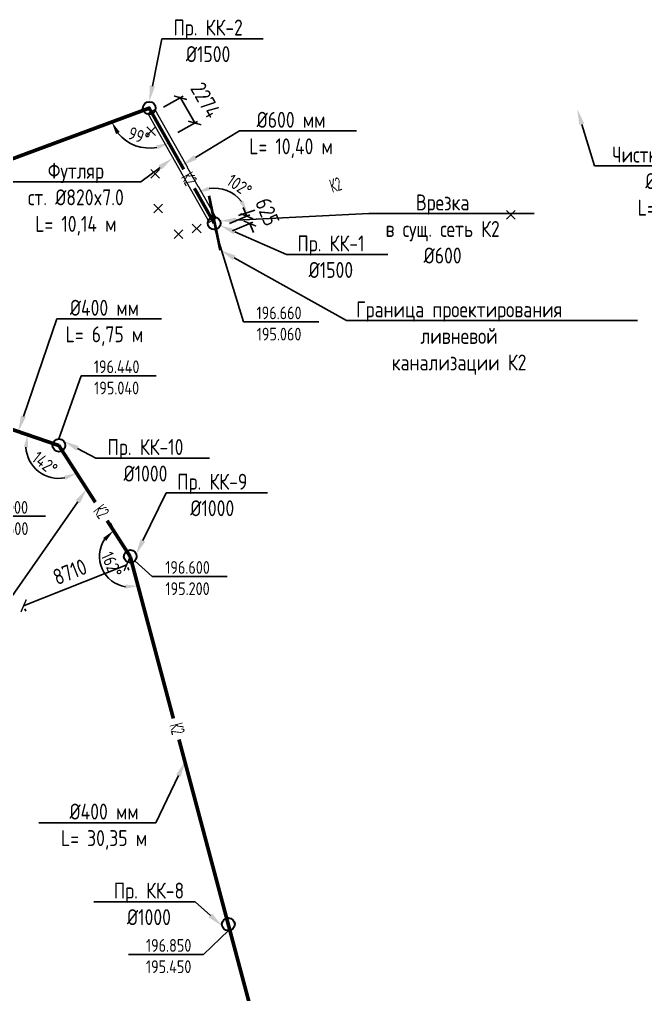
# Model space of a CAD drawing. Header units: millimetres. Extents: x 41457877 to 42425270, y 23449202 to 23618600.
# Drawn here: x 41986280 to 42035432, y 23537586 to 23614124 of the extents above; entities that cross this region are included whole.
import ezdxf
from ezdxf import colors
from ezdxf.entities.mleader import LeaderData, LeaderLine
from ezdxf.math import Vec2, Vec3

# ---------------------------------------------------------------- set-up
doc = ezdxf.new("R2010")
doc.units = ezdxf.units.MM
doc.set_wipeout_variables(frame=1)
for name, color, linetype, lineweight in [('В1', 140, 'Continuous', 40), ('ВК_Текст', 7, 'Continuous', 25), ('Колодца К2', 30, 'Continuous', 30), ('Труба К2', 7, 'Continuous', 60)]:
    doc.layers.add(name, color=color, linetype=linetype, lineweight=lineweight)
doc.layers.add('Выноски', color=7, linetype='Continuous')
doc.styles.add('GOST 2.304', font='GOST_type.ttf')
doc.styles.add('GOST_100', font='cs_gost2304.shx', dxfattribs={"width": 0.7, "height": 300})
doc.styles.get("Standard").update_dxf_attribs({"font": 'arial.ttf'})
doc.dimstyles.new('ISO-25', dxfattribs={"dimtxt": 2.5, "dimasz": 2.5, "dimexe": 1.25, "dimexo": 0.625, "dimtad": 1, "dimtxsty": 'Standard', "dimcen": 2.5, "dimadec": 0, "dimazin": 0, "dimtfac": 1, "dimtmove": 0, "dimatfit": 3, "dimfxl": 1, "dimarcsym": 0})
doc.dimstyles.new('STANDARD$0', dxfattribs={"dimscale": 100, "dimtxt": 2.5, "dimasz": 1, "dimexe": 0.5, "dimexo": 2, "dimgap": 1, "dimtad": 1, "dimdec": 0, "dimzin": 0, "dimdsep": 46, "dimtxsty": 'Standard', "dimblk1": 'OBLIQUE', "dimblk2": 'OBLIQUE', "dimsah": 1, "dimcen": 2, "dimadec": 0, "dimazin": 0, "dimtfac": 1, "dimtdec": 4, "dimtofl": 0, "dimtmove": 2, "dimatfit": 3, "dimldrblk": 'OBLIQUE', "dimfxl": 1, "dimtolj": 1, "dimtzin": 0, "dimarcsym": 0})

# ---------------------------------------------------------------- blocks, each defined once
blk = doc.blocks.new('_None')
blk = doc.blocks.new('*D18')
at = {"color": 0, "lineweight": -2, "transparency": 16777216}
for p, q in [((41993545, 23574294), (41993418, 23574580)), ((41995207, 23571109), (41995756, 23569049))]:
    blk.add_line(p, q, dxfattribs=at)
blk.add_arc((41994974, 23571981), 2410, 146.68864, 260.98259, dxfattribs=at)
at = {"color": 0, "transparency": 16777216}
for points in [[(41992843, 23573423), (41993077, 23573186), (41993671, 23574008)], [(41994588, 23569768), (41994605, 23569435), (41995595, 23569653)]]:
    blk.add_solid(points, dxfattribs=at)
at = {"color": 0, "transparency": 16777216, "insert": (41993514, 23571336), "char_height": 1000, "attachment_point": 5, "rotation": 293.83562, "style": 'GOST 2.304'}
blk.add_mtext('162°', dxfattribs=at)
blk = doc.blocks.new('*D19')
at = {"color": 0, "lineweight": -2, "transparency": 16777216}
blk.add_arc((41989373, 23580694), 2593, 183.40041, 280.50352, dxfattribs=at)
at = {"color": 0, "transparency": 16777216}
for points in [[(41986619, 23580562), (41986949, 23580518), (41986918, 23581531)], [(41989784, 23578299), (41989907, 23577989), (41990775, 23578512)]]:
    blk.add_solid(points, dxfattribs=at)
at = {"color": 0, "transparency": 16777216, "insert": (41988276, 23579292), "char_height": 1000, "attachment_point": 5, "rotation": 321.95196, "style": 'GOST 2.304'}
blk.add_mtext('142°', dxfattribs=at)
blk = doc.blocks.new('*D24')
at = {"color": 0, "lineweight": -2, "transparency": 16777216}
for start, end in [(14.72261, 104.93443), (133.60743, 162.28042), (317.37662, 346.04962)]:
    blk.add_arc((42010481, 23513843), 2019, start, end, dxfattribs=at)
at = {"color": 0, "transparency": 16777216}
for points in [[(42009007, 23515450), (42009169, 23515160), (42009960, 23515794)], [(42012274, 23513355), (42012607, 23513357), (42012434, 23514356)]]:
    blk.add_solid(points, dxfattribs=at)
at = {"color": 0, "transparency": 16777216, "insert": (42011904, 23516292), "char_height": 1000, "attachment_point": 5, "rotation": 329.82852, "style": 'GOST 2.304'}
blk.add_mtext('90°', dxfattribs=at)
blk = doc.blocks.new('*D25')
at = {"color": 0, "lineweight": -2, "transparency": 16777216}
blk.add_arc((41996467, 23607173), 3146, 218.58588, 281.15429, dxfattribs=at)
at = {"color": 0, "transparency": 16777216}
for points in [[(41993863, 23605129), (41994153, 23605293), (41993517, 23606082)], [(41997018, 23604243), (41997134, 23603930), (41998014, 23604434)]]:
    blk.add_solid(points, dxfattribs=at)
at = {"color": 0, "transparency": 16777216, "insert": (41995665, 23604983), "char_height": 1000, "attachment_point": 5, "rotation": 339.87008, "style": 'GOST 2.304'}
blk.add_mtext('99°', dxfattribs=at)
blk = doc.blocks.new('_ArchTick')
at = {"color": 0, "linetype": 'ByBlock', "const_width": 0.15}
blk.add_lwpolyline([(-0.5, -0.5), (0.5, 0.5)], dxfattribs=at)
blk = doc.blocks.new('*D63')
at = {"color": 0, "lineweight": -2, "transparency": 16777216}
for p, q in [((41994698, 23571326), (41986606, 23568103)), ((41994869, 23570897), (41994790, 23571094)), ((41986777, 23567674), (41986699, 23567870))]:
    blk.add_line(p, q, dxfattribs=at)
at = {"color": 0, "lineweight": -2, "transparency": 16777216, "xscale": 750.0000000000001, "yscale": 750.0000000000001, "zscale": 750.0000000000001}
for p, rotation in [((41994698, 23571326), 21.72009858707675), ((41986606, 23568103), 201.7200985870768)]:
    blk.add_blockref('_ArchTick', p, dxfattribs=dict(at, rotation=rotation))
at = {"color": 0, "transparency": 16777216, "insert": (41990236, 23570760), "char_height": 1250, "attachment_point": 5, "rotation": 21.7201, "style": 'GOST 2.304'}
blk.add_mtext('\\A1;8710', dxfattribs=at)
blk = doc.blocks.new('_Oblique')
at = {"color": 0, "linetype": 'ByBlock', "lineweight": -2}
blk.add_line((-0.5, -0.5), (0.5, 0.5), dxfattribs=at)
blk = doc.blocks.new('*D67')
at = {"color": 0, "lineweight": -2, "transparency": 16777216}
for p, q in [((42004124, 23598683), (42003832, 23599373)), ((42002773, 23598111), (42004354, 23598780)), ((42003017, 23597536), (42004598, 23598204)), ((42004367, 23598107), (42004659, 23597416))]:
    blk.add_line(p, q, dxfattribs=at)
at = {"color": 0, "lineweight": -2, "transparency": 16777216, "xscale": 750.0000000000001, "yscale": 750.0000000000001, "zscale": 750.0000000000001}
for p, rotation in [((42004124, 23598683), 292.9216917289448), ((42004367, 23598107), 112.9216917289448)]:
    blk.add_blockref('_ArchTick', p, dxfattribs=dict(at, rotation=rotation))
at = {"color": 0, "transparency": 16777216, "insert": (42005743, 23599028), "char_height": 1250, "attachment_point": 5, "rotation": 292.92169, "style": 'GOST 2.304'}
blk.add_mtext('\\A1;625', dxfattribs=at)
blk = doc.blocks.new('*U9')
at = {"color": 255}
blk.add_wipeout([(-200, 125), (200, 125), (200, -125), (-200, -125)], dxfattribs=at)
at = {"layer": 'ВК_Текст', "insert": (0, 0), "char_height": 250, "attachment_point": 5, "style": 'GOST_100'}
blk.add_mtext('К2', dxfattribs=at)
blk = doc.blocks.new('*D193')
at = {"color": 0, "lineweight": -2, "transparency": 16777216}
blk.add_line((42003466, 23598743), (42004769, 23599150), dxfattribs=at)
blk.add_arc((42001562, 23598148), 2735, 38.42067, 98.38088, dxfattribs=at)
at = {"color": 0, "transparency": 16777216}
for points in [[(42001217, 23600697), (42001109, 23601012), (42000217, 23600530)], [(42003852, 23599926), (42003558, 23599770), (42004173, 23598964)]]:
    blk.add_solid(points, dxfattribs=at)
at = {"color": 0, "transparency": 16777216, "insert": (42003549, 23601088), "char_height": 1000, "attachment_point": 5, "rotation": 325.94299, "style": 'GOST 2.304'}
blk.add_mtext('102°', dxfattribs=at)
blk = doc.blocks.new('*D290')
at = {"color": 0, "lineweight": -2, "transparency": 16777216}
for p, q in [((41997584, 23607229), (41999136, 23608105)), ((41998918, 23607982), (42000036, 23606002)), ((41998702, 23605249), (42000254, 23606125))]:
    blk.add_line(p, q, dxfattribs=at)
at = {"color": 0, "lineweight": -2, "transparency": 16777216, "xscale": 750.0000000000001, "yscale": 750.0000000000001, "zscale": 750.0000000000001}
for p, rotation in [((41998918, 23607982), 119.4454650582845), ((42000036, 23606002), 299.4454650582845)]:
    blk.add_blockref('_ArchTick', p, dxfattribs=dict(at, rotation=rotation))
at = {"color": 0, "transparency": 16777216, "insert": (42000893, 23607791), "char_height": 1250, "attachment_point": 5, "rotation": 299.44547, "style": 'GOST 2.304'}
blk.add_mtext('\\A1;2274', dxfattribs=at)

msp = doc.modelspace()

# ---------------------------------------------------------------- linework, layer by layer
at = {"color": 6, "lineweight": 20}
for p, q in [((41996347.576, 23606745.407), (41996895.185, 23607054.542)), ((42001162.142, 23598216.76), (42001709.751, 23598525.894))]:
    msp.add_line(p, q, dxfattribs=at)
for p, q in [((41996285.232, 23605691.919), (41996970.43, 23605006.721)), ((41996285.232, 23605006.721), (41996970.43, 23605691.919)), ((41996579.701, 23602347.201), (41997264.899, 23601662.003)), ((41996579.701, 23601662.003), (41997264.899, 23602347.201)), ((41996819.485, 23599623.613), (41997504.683, 23598938.415)), ((41996819.485, 23598938.415), (41997504.683, 23599623.613)), ((42024522.189, 23599133.405), (42025207.387, 23598448.207)), ((42024522.189, 23598448.207), (42025207.387, 23599133.405)), ((41998430.356, 23597615.87), (41999115.554, 23596930.672)), ((41998430.356, 23596930.672), (41999115.554, 23597615.87)), ((41999846.424, 23598063.256), (42000531.622, 23597378.058)), ((41999846.424, 23597378.058), (42000531.622, 23598063.256))]:
    msp.add_line(p, q)
at = {"layer": 'Колодца К2'}
for centre in [(41996467.279, 23607172.954), (42001563.584, 23598130.205), (41989372.686, 23580693.776), (41994973.87, 23571981.349), (42002677.731, 23543097.972, 118188.19)]:
    msp.add_circle(centre, 500, dxfattribs=at)
at = {"layer": 'Труба К2'}
for p, q in [((41989372.686, 23580693.776), (41982986.442, 23582871.92)), ((41994973.87, 23571981.349), (41989372.686, 23580693.776)), ((42010381.592, 23514214.595, 236376.379), (41994973.87, 23571981.349))]:
    msp.add_line(p, q, dxfattribs=at)
msp.add_lwpolyline([(42001561.653, 23598148.648), (41996467.279, 23607172.954), (41960954.847, 23594040.243), (41958160.302, 23593091.003), (41923627.797, 23575116.982), (41883027.322, 23547746.75), (41867154.5, 23542174.091)], dxfattribs=at)

# ---------------------------------------------------------------- dimensions: what is measured, and where the dimension line sits
for p1, p2, distance, picture, middle in [((41996713.076, 23606737.542), (41997831.035, 23604757.161), 2532.248, '*D290', (42000893.065, 23607791.473)), ((41994498.519, 23571826.296), (41986407.074, 23568603.03), 538.647, '*D63', (41990235.638, 23570759.802))]:
    dim = msp.add_aligned_dim(p1=p1, p2=p2, distance=distance, dimstyle='STANDARD$0', override={"dimscale": 500, "dimasz": 1.5, "dimtxsty": 'GOST 2.304', "dimblk1": 'ArchTick', "dimblk2": 'ArchTick'})
    dim.commit()
    dim.dimension.update_dxf_attribs({"geometry": picture, "text_midpoint": middle})
for base, line1, line2, picture, middle in [((41987090.597, 23579462.066), ((41989372.686, 23580693.776), (41986918.251, 23581530.905)), ((41989372.686, 23580693.776), (41990775.075, 23578512.413)), '*D19', (41988275.601, 23579291.994)), ((41992567.989, 23572115.746), ((41994973.87, 23571981.349), (41993670.787, 23574008.244)), ((41994973.87, 23571981.349), (41995126.142, 23571410.45, 2336.068)), '*D18', (41993513.613, 23571336.215)), ((42011913.686, 23515265.63), ((42010381.592, 23514214.595, 236376.379), (41994973.87, 23571981.349)), ((42010964.298, 23513970.035, 237897.055), (42012996.093, 23514503.923, 110624.763)), '*D24', (42011904.284, 23516291.705))]:
    dim = msp.add_angular_dim_2l(base=base, line1=line1, line2=line2, dimstyle='ISO-25', override={"dimscale": 500, "dimtxt": 2, "dimasz": 2, "dimtxsty": 'GOST 2.304'})
    dim.commit()
    dim.dimension.update_dxf_attribs({"geometry": picture, "text_midpoint": middle})

# ---------------------------------------------------------------- leaders
at = {"layer": 'Выноски', "color": 0, "lineweight": -2}
ml = msp.add_multileader_mtext('Standard', dxfattribs=at)
ml.set_content('{\\C0;Пр. КК-2\\P%%C1500}', color=5, style='GOST 2.304')
ml.set_leader_properties(lineweight=-3)
ml.build(insert=Vec2(0, 0))
ml.multileader.update_dxf_attribs({"text_left_attachment_type": 6, "text_right_attachment_type": 6, "dogleg_length": 1, "arrow_head_size": 1250, "scale": 500})
ctx = ml.context
ctx.base_point, ctx.scale, ctx.char_height, ctx.arrow_head_size, ctx.landing_gap_size, ctx.plane_origin = Vec3(41997563.553, 23612615.593), 500, 1250, 1250, 900, Vec3(41993049.417, 23604746.127)
ctx.left_attachment, ctx.right_attachment, ctx.text_align_type = 6, 6, 1
notes = []
notes.append((ctx, [(0, (1, 1, 0), (41997463.705, 23612615.593), (1, 0), 99.848, [(1, [(41996467.279, 23607672.954)], 0, [])])]))
ctx.mtext.insert, ctx.mtext.alignment, ctx.mtext.flow_direction = Vec3(42001089.089, 23614115.593), 2, 5
ml = msp.add_multileader_mtext('Standard', dxfattribs=at)
ml.set_content('{\\C0;Чистка сущ. сети\\P%%C600 мм\\PL= 74,71 м}', color=5, style='GOST 2.304')
ml.set_leader_properties(lineweight=-3)
ml.build(insert=Vec2(0, 0))
ml.multileader.update_dxf_attribs({"text_left_attachment_type": 6, "text_right_attachment_type": 6, "dogleg_length": 1, "arrow_head_size": 1250, "scale": 500})
ctx = ml.context
ctx.base_point, ctx.scale, ctx.char_height, ctx.arrow_head_size, ctx.landing_gap_size, ctx.plane_origin = Vec3(42031524.889, 23602644.871), 500, 1250, 1250, 900, Vec3(42028309.147, 23583696.236)
ctx.left_attachment, ctx.right_attachment, ctx.text_align_type = 6, 6, 1
notes.append((ctx, [(0, (1, 1, 0), (42031425.042, 23602644.871), (1, 0), 99.848, [(1, [(42030070.936, 23607084.842)], 0, [])])]))
ctx.mtext.insert, ctx.mtext.alignment, ctx.mtext.flow_direction = Vec3(42038115.561, 23604144.871), 2, 5
ml = msp.add_multileader_mtext('Standard', dxfattribs=at)
ml.set_content('{\\C0;Футляр\\Pст. %%C820x7.0\\PL= 10,14 м}', color=5, style='GOST 2.304')
ml.set_leader_properties(lineweight=-3)
ml.build(insert=Vec2(0, 0))
ml.multileader.update_dxf_attribs({"text_left_attachment_type": 6, "text_right_attachment_type": 6, "dogleg_length": 1, "arrow_head_size": 1250, "scale": 500})
ctx = ml.context
ctx.base_point, ctx.scale, ctx.char_height, ctx.arrow_head_size, ctx.landing_gap_size, ctx.plane_origin = Vec3(41985708.575, 23601371.608), 500, 1250, 1250, 900, Vec3(41954284.199, 23582990.969)
ctx.left_attachment, ctx.right_attachment, ctx.text_align_type = 6, 6, 1
notes.append((ctx, [(1, (1, 1, 0), (41995801.775, 23601371.608), (-1, 0), 99.848, [(1, [(41998317.247, 23603256.282)], 0, [])])]))
ctx.mtext.insert, ctx.mtext.alignment, ctx.mtext.flow_direction = Vec3(41990705.251, 23602871.608), 2, 5
ml = msp.add_multileader_mtext('Standard', dxfattribs=at)
ml.set_content('{\\C0;Пр. КК-1\\P%%C1500}', color=5, style='GOST 2.304')
ml.set_leader_properties(lineweight=-3)
ml.build(insert=Vec2(0, 0))
ml.multileader.update_dxf_attribs({"text_left_attachment_type": 6, "text_right_attachment_type": 6, "dogleg_length": 1, "arrow_head_size": 1250, "scale": 500})
ctx = ml.context
ctx.base_point, ctx.scale, ctx.char_height, ctx.arrow_head_size, ctx.landing_gap_size, ctx.plane_origin = Vec3(42007341.802, 23595672.154), 500, 1250, 1250, 900, Vec3(42005530.325, 23588215.65)
ctx.left_attachment, ctx.right_attachment, ctx.text_align_type = 6, 6, 1
notes.append((ctx, [(0, (1, 1, 0), (42007241.954, 23595672.154), (1, 0), 99.848, [(1, [(42002031.135, 23597953.019)], 0, [])])]))
ctx.mtext.insert, ctx.mtext.alignment, ctx.mtext.flow_direction = Vec3(42010729.739, 23597172.154), 2, 5
ml = msp.add_multileader_mtext('Standard', dxfattribs=at)
ml.set_content('{\\C0;%%C400 мм\\PL= 6,75 м}', color=5, style='GOST 2.304')
ml.set_leader_properties(lineweight=-3)
ml.build(insert=Vec2(0, 0))
ml.multileader.update_dxf_attribs({"text_left_attachment_type": 6, "text_right_attachment_type": 6, "dogleg_length": 1, "arrow_head_size": 1250, "scale": 500})
ctx = ml.context
ctx.base_point, ctx.scale, ctx.char_height, ctx.arrow_head_size, ctx.landing_gap_size, ctx.plane_origin = Vec3(41989306.486, 23590618.788), 500, 1250, 1250, 900, Vec3(41986353.036, 23570788.413)
ctx.left_attachment, ctx.right_attachment, ctx.text_align_type = 6, 6, 1
notes.append((ctx, [(0, (1, 1, 0), (41989206.638, 23590618.788), (1, 0), 99.848, [(1, [(41986179.564, 23581782.848)], 0, [])])]))
ctx.mtext.insert, ctx.mtext.alignment, ctx.mtext.flow_direction = Vec3(41992948.623, 23592118.788), 2, 5
ml = msp.add_multileader_mtext('Standard', dxfattribs=at)
ml.set_content('{\\C0;Пр. КК-10\\P%%C1000}', color=5, style='GOST 2.304')
ml.set_leader_properties(lineweight=-3)
ml.build(insert=Vec2(0, 0))
ml.multileader.update_dxf_attribs({"text_left_attachment_type": 6, "text_right_attachment_type": 6, "dogleg_length": 1, "arrow_head_size": 1250, "scale": 500})
ctx = ml.context
ctx.base_point, ctx.scale, ctx.char_height, ctx.arrow_head_size, ctx.landing_gap_size, ctx.plane_origin = Vec3(41992381.461, 23579688.646), 500, 1250, 1250, 900, Vec3(41957558.233, 23561094.57)
ctx.left_attachment, ctx.right_attachment, ctx.text_align_type = 6, 6, 1
notes.append((ctx, [(0, (1, 1, 0), (41992281.614, 23579688.646), (1, 0), 99.848, [(1, [(41989732.592, 23581040.86)], 0, [])])]))
ctx.mtext.insert, ctx.mtext.alignment, ctx.mtext.flow_direction = Vec3(41996171.919, 23581188.646), 2, 5
ml = msp.add_multileader_mtext('Standard', dxfattribs=at)
ml.set_content('{\\C0;Пр. КК-9\\P%%C1000}', color=5, style='GOST 2.304')
ml.set_leader_properties(lineweight=-3)
ml.build(insert=Vec2(0, 0))
ml.multileader.update_dxf_attribs({"text_left_attachment_type": 6, "text_right_attachment_type": 6, "dogleg_length": 1, "arrow_head_size": 1250, "scale": 500})
ctx = ml.context
ctx.base_point, ctx.scale, ctx.char_height, ctx.arrow_head_size, ctx.landing_gap_size, ctx.plane_origin = Vec3(41997894.862, 23576965.831), 500, 1250, 1250, 900, Vec3(41991455.486, 23559884.127)
ctx.left_attachment, ctx.right_attachment, ctx.text_align_type = 6, 6, 1
notes.append((ctx, [(0, (1, 1, 0), (41997795.015, 23576965.831), (1, 0), 99.848, [(1, [(41995418.342, 23572104.361)], 0, [])])]))
ctx.mtext.insert, ctx.mtext.alignment, ctx.mtext.flow_direction = Vec3(42001416.825, 23578465.831), 2, 5
ml = msp.add_multileader_mtext('Standard', dxfattribs=at)
ml.set_content('{\\C0;%%C400 мм\\PL= 10,38 м}', color=5, style='GOST 2.304')
ml.set_leader_properties(lineweight=-3)
ml.build(insert=Vec2(0, 0))
ml.multileader.update_dxf_attribs({"text_left_attachment_type": 6, "text_right_attachment_type": 6, "dogleg_length": 1, "arrow_head_size": 1250, "scale": 500})
ctx = ml.context
ctx.base_point, ctx.scale, ctx.char_height, ctx.arrow_head_size, ctx.landing_gap_size, ctx.plane_origin = Vec3(41977203.109, 23568053.066), 500, 1250, 1250, 900, Vec3(41987602.494, 23565062.938)
ctx.left_attachment, ctx.right_attachment, ctx.text_align_type = 6, 6, 1
notes.append((ctx, [(1, (1, 1, 0), (41985123.329, 23568053.066), (-1, 0), 99.848, [(1, [(41991565.35, 23577283.172)], 0, [])])]))
ctx.mtext.insert, ctx.mtext.alignment, ctx.mtext.flow_direction = Vec3(41981113.295, 23569553.066), 2, 5
ml = msp.add_multileader_mtext('Standard', dxfattribs=at)
ml.set_content('{\\C0;%%C400 мм\\PL= 30,35 м}', color=5, style='GOST 2.304')
ml.set_leader_properties(lineweight=-3)
ml.build(insert=Vec2(0, 0))
ml.multileader.update_dxf_attribs({"text_left_attachment_type": 6, "text_right_attachment_type": 6, "dogleg_length": 1, "arrow_head_size": 1250, "scale": 500})
ctx = ml.context
ctx.base_point, ctx.scale, ctx.char_height, ctx.arrow_head_size, ctx.landing_gap_size, ctx.plane_origin = Vec3(41988964.545, 23551071.484), 500, 1250, 1250, 900, Vec3(41995343.315, 23543681.474)
ctx.left_attachment, ctx.right_attachment, ctx.text_align_type = 6, 6, 1
notes.append((ctx, [(1, (1, 1, 0), (41996974.114, 23551071.484), (-1, 0), 99.848, [(1, [(41999306.171, 23555901.708)], 0, [])])]))
ctx.mtext.insert, ctx.mtext.alignment, ctx.mtext.flow_direction = Vec3(41992919.405, 23552571.484), 2, 5
ml = msp.add_multileader_mtext('Standard', dxfattribs=at)
ml.set_content('{\\C0;Пр. КК-8\\P%%C1000}', color=5, style='GOST 2.304')
ml.set_leader_properties(lineweight=-3)
ml.build(insert=Vec2(0, 0))
ml.multileader.update_dxf_attribs({"text_left_attachment_type": 6, "text_right_attachment_type": 6, "dogleg_length": 1, "arrow_head_size": 1250, "scale": 500})
ctx = ml.context
ctx.base_point, ctx.scale, ctx.char_height, ctx.arrow_head_size, ctx.landing_gap_size, ctx.plane_origin = Vec3(41992925.075, 23544866.27, 118188.19), 500, 1250, 1250, 900, Vec3(41998235.56, 23530735.412, 118188.19)
ctx.left_attachment, ctx.right_attachment, ctx.text_align_type = 6, 6, 1
notes.append((ctx, [(1, (1, 1, 0), (42000068.847, 23544866.27, 118188.19), (-1, 0), 99.848, [(1, [(42002198.416, 23542955.646, 118188.19)], 0, [])])]))
ctx.mtext.insert, ctx.mtext.alignment, ctx.mtext.flow_direction = Vec3(41996447.038, 23546366.27, 118188.19), 2, 5
for ctx, leaders in notes:
    for number, flags, end, landing, length, lines in leaders:
        leader = LeaderData()
        leader.index, (leader.has_last_leader_line, leader.has_dogleg_vector, leader.attachment_direction) = number, flags
        leader.last_leader_point, leader.dogleg_vector, leader.dogleg_length = Vec3(end), Vec3(landing), length
        for number, points, colour, breaks in lines:
            line = LeaderLine()
            line.index, line.vertices, line.color, line.breaks = number, Vec3.list(points), colors.encode_raw_color(colour), breaks
            leader.lines.append(line)
        ctx.leaders.append(leader)

# ---------------------------------------------------------------- next in the draw order: block references
at = {"layer": 'ВК_Текст', "xscale": 4.266666666666672, "yscale": 4.266666666666672, "zscale": 4.266666666666672}
for p, rotation in [((41992705.887, 23575509.11), 307.4747580661435), ((41998667.322, 23558451.249), 284.0672106678059)]:
    msp.add_blockref('*U9', p, dxfattribs=dict(at, rotation=rotation))

# ---------------------------------------------------------------- next in the draw order: leaders
at = {"layer": 'В1', "color": 0, "linetype": 'ByBlock', "lineweight": -3}
ml = msp.add_multileader_mtext('Standard', dxfattribs=at)
ml.set_content('{\\C0;196.660\\P195.060}', color=5, style='GOST 2.304')
ml.set_leader_properties(lineweight=-3)
ml.set_arrow_properties(name='NONE')
ml.build(insert=Vec2(0, 0))
ml.multileader.update_dxf_attribs({"text_left_attachment_type": 6, "text_right_attachment_type": 6, "dogleg_length": 1, "arrow_head_size": 1000, "scale": 500})
ctx = ml.context
ctx.base_point, ctx.scale, ctx.char_height, ctx.arrow_head_size, ctx.landing_gap_size, ctx.plane_origin = Vec3(42003901.071, 23590392.606), 500, 1000, 1000, 900, Vec3(42010793.089, 23568603.938)
ctx.left_attachment, ctx.right_attachment, ctx.text_align_type = 6, 6, 1
notes = []
notes.append((ctx, [(0, (1, 1, 0), (42003880.982, 23590392.606), (1, 0), 20.089, [(0, [(42001640.167, 23597636.105)], 0, [])])]))
ctx.mtext.insert, ctx.mtext.alignment, ctx.mtext.flow_direction = Vec3(42006659.541, 23591592.606), 2, 5
ctx.mtext.has_bg_fill, ctx.mtext.bg_color, ctx.mtext.bg_scale_factor, ctx.mtext.bg_transparency, ctx.mtext.use_window_bg_color = 1, -1027028792, 1.5, 0, 1
ml = msp.add_multileader_mtext('Standard', dxfattribs=at)
ml.set_content('{\\C0;196.440\\P195.040}', color=5, style='GOST 2.304')
ml.set_leader_properties(lineweight=-3)
ml.set_arrow_properties(name='NONE')
ml.build(insert=Vec2(0, 0))
ml.multileader.update_dxf_attribs({"text_left_attachment_type": 6, "text_right_attachment_type": 6, "dogleg_length": 1, "arrow_head_size": 1000, "scale": 500})
ctx = ml.context
ctx.base_point, ctx.scale, ctx.char_height, ctx.arrow_head_size, ctx.landing_gap_size, ctx.plane_origin = Vec3(41991149.451, 23586164.273), 500, 1000, 1000, 900, Vec3(41994996.695, 23559992.265)
ctx.left_attachment, ctx.right_attachment, ctx.text_align_type = 6, 6, 1
notes.append((ctx, [(0, (1, 1, 0), (41991129.362, 23586164.273), (1, 0), 20.089, [(0, [(41989372.686, 23581193.776)], 0, [])])]))
ctx.mtext.insert, ctx.mtext.alignment, ctx.mtext.flow_direction = Vec3(41993907.921, 23587364.273), 2, 5
ctx.mtext.has_bg_fill, ctx.mtext.bg_color, ctx.mtext.bg_scale_factor, ctx.mtext.bg_transparency, ctx.mtext.use_window_bg_color = 1, -1027028792, 1.5, 0, 1
ml = msp.add_multileader_mtext('Standard', dxfattribs=at)
ml.set_content('{\\C0;196.000\\P194.600}', color=5, style='GOST 2.304')
ml.set_leader_properties(lineweight=-3)
ml.set_arrow_properties(name='NONE')
ml.build(insert=Vec2(0, 0))
ml.multileader.update_dxf_attribs({"text_left_attachment_type": 6, "text_right_attachment_type": 6, "dogleg_length": 1, "arrow_head_size": 1000, "scale": 500})
ctx = ml.context
ctx.base_point, ctx.scale, ctx.char_height, ctx.arrow_head_size, ctx.landing_gap_size, ctx.plane_origin = Vec3(41982457.057, 23575123.952), 500, 1000, 1000, 900, Vec3(41988968.771, 23561011.541)
ctx.left_attachment, ctx.right_attachment, ctx.text_align_type = 6, 6, 1
notes.append((ctx, [(0, (1, 1, 0), (41982436.968, 23575123.952), (1, 0), 20.089, [(0, [(41983344.762, 23582213.052)], 0, [])])]))
ctx.mtext.insert, ctx.mtext.alignment, ctx.mtext.flow_direction = Vec3(41985215.527, 23576323.952), 2, 5
ctx.mtext.has_bg_fill, ctx.mtext.bg_color, ctx.mtext.bg_scale_factor, ctx.mtext.bg_transparency, ctx.mtext.use_window_bg_color = 1, -1027028792, 1.5, 0, 1
ml = msp.add_multileader_mtext('Standard', dxfattribs=at)
ml.set_content('{\\C0;196.600\\P195.200}', color=5, style='GOST 2.304')
ml.set_leader_properties(lineweight=-3)
ml.set_arrow_properties(name='NONE')
ml.build(insert=Vec2(0, 0))
ml.multileader.update_dxf_attribs({"text_left_attachment_type": 6, "text_right_attachment_type": 6, "dogleg_length": 1, "arrow_head_size": 1000, "scale": 500})
ctx = ml.context
ctx.base_point, ctx.scale, ctx.char_height, ctx.arrow_head_size, ctx.landing_gap_size, ctx.plane_origin = Vec3(41996717.605, 23570409.109), 500, 1000, 1000, 900, Vec3(42000963.783, 23550439.084)
ctx.left_attachment, ctx.right_attachment, ctx.text_align_type = 6, 6, 1
notes.append((ctx, [(0, (1, 1, 0), (41996697.516, 23570409.109), (1, 0), 20.089, [(0, [(41995339.774, 23571640.594)], 0, [])])]))
ctx.mtext.insert, ctx.mtext.alignment, ctx.mtext.flow_direction = Vec3(41999476.075, 23571609.109), 2, 5
ctx.mtext.has_bg_fill, ctx.mtext.bg_color, ctx.mtext.bg_scale_factor, ctx.mtext.bg_transparency, ctx.mtext.use_window_bg_color = 1, -1027028792, 1.5, 0, 1
ml = msp.add_multileader_mtext('Standard', dxfattribs=at)
ml.set_content('{\\C0;196.850\\P195.450}', color=5, style='GOST 2.304')
ml.set_leader_properties(lineweight=-3)
ml.set_arrow_properties(name='NONE')
ml.build(insert=Vec2(0, 0))
ml.multileader.update_dxf_attribs({"text_left_attachment_type": 6, "text_right_attachment_type": 6, "dogleg_length": 1, "arrow_head_size": 1000, "scale": 500})
ctx = ml.context
ctx.base_point, ctx.scale, ctx.char_height, ctx.arrow_head_size, ctx.landing_gap_size, ctx.plane_origin = Vec3(41995268.722, 23540737.641, 118188.19), 500, 1000, 1000, 900, Vec3(41999514.9, 23520767.615, 118188.19)
ctx.left_attachment, ctx.right_attachment, ctx.text_align_type = 6, 6, 1
notes.append((ctx, [(1, (1, 1, 0), (42000734.272, 23540737.641, 118188.19), (-1, 0), 20.089, [(0, [(42002677.731, 23542597.972, 118188.19)], 0, [])])]))
ctx.mtext.insert, ctx.mtext.alignment, ctx.mtext.flow_direction = Vec3(41997991.452, 23541937.641, 118188.19), 2, 5
ctx.mtext.has_bg_fill, ctx.mtext.bg_color, ctx.mtext.bg_scale_factor, ctx.mtext.bg_transparency, ctx.mtext.use_window_bg_color = 1, -1027028792, 1.5, 0, 1
for ctx, leaders in notes:
    for number, flags, end, landing, length, lines in leaders:
        leader = LeaderData()
        leader.index, (leader.has_last_leader_line, leader.has_dogleg_vector, leader.attachment_direction) = number, flags
        leader.last_leader_point, leader.dogleg_vector, leader.dogleg_length = Vec3(end), Vec3(landing), length
        for number, points, colour, breaks in lines:
            line = LeaderLine()
            line.index, line.vertices, line.color, line.breaks = number, Vec3.list(points), colors.encode_raw_color(colour), breaks
            leader.lines.append(line)
        ctx.leaders.append(leader)

# ---------------------------------------------------------------- next in the draw order: linework, layer by layer
at = {"color": 240, "lineweight": 40, "true_color": 0xed1f24}
msp.add_line((42001140.548, 23600286.205), (42002044.378, 23596026.111), dxfattribs=at)

# ---------------------------------------------------------------- next in the draw order: dimensions: what is measured, and where the dimension line sits
dim = msp.add_angular_dim_2l(base=(41994589.268, 23604649.28), line1=((42001561.653, 23598148.648), (41996467.279, 23607172.954)), line2=((41996467.279, 23607172.954), (41960954.847, 23594040.243)), dimstyle='ISO-25', override={"dimscale": 500, "dimtxt": 2, "dimasz": 2, "dimtxsty": 'GOST 2.304'})
dim.commit()
dim.dimension.update_dxf_attribs({"geometry": '*D25', "text_midpoint": (41995664.53, 23604982.886)})
dim = msp.add_aligned_dim(p1=(42001852.137, 23597721.871), p2=(42002095.602, 23597146.117), distance=2466.488, dimstyle='STANDARD$0', override={"dimscale": 500, "dimasz": 1.5, "dimtxsty": 'GOST 2.304', "dimblk1": 'ArchTick', "dimblk2": 'ArchTick'})
dim.commit()
dim.dimension.update_dxf_attribs({"geometry": '*D67', "text_midpoint": (42005743.108, 23599027.865)})

# ---------------------------------------------------------------- next in the draw order: leaders
at = {"layer": 'Выноски', "color": 0, "lineweight": -2}
ml = msp.add_multileader_mtext('Standard', dxfattribs=at)
ml.set_content('{\\C0;%%C600 мм\\PL= 10,40 м}', color=5, style='GOST 2.304')
ml.set_leader_properties(lineweight=-3)
ml.build(insert=Vec2(0, 0))
ml.multileader.update_dxf_attribs({"text_left_attachment_type": 6, "text_right_attachment_type": 6, "dogleg_length": 1, "arrow_head_size": 1250, "scale": 500})
ctx = ml.context
ctx.base_point, ctx.scale, ctx.char_height, ctx.arrow_head_size, ctx.landing_gap_size, ctx.plane_origin = Vec3(42003646.897, 23605375.884), 500, 1250, 1250, 900, Vec3(42000693.447, 23585545.509)
ctx.left_attachment, ctx.right_attachment, ctx.text_align_type = 6, 6, 1
notes = []
notes.append((ctx, [(0, (1, 1, 0), (42003547.049, 23605375.884), (1, 0), 99.848, [(1, [(41999014.466, 23602660.801)], 0, [])])]))
ctx.mtext.insert, ctx.mtext.alignment, ctx.mtext.flow_direction = Vec3(42007601.758, 23606875.884), 2, 5
ml = msp.add_multileader_mtext('Standard', dxfattribs=at)
ml.set_content('{\\C0;Граница проектирования\\Pливневой\\Pканализации К2}', color=5, style='GOST 2.304')
ml.set_leader_properties(lineweight=-3)
ml.build(insert=Vec2(0, 0))
ml.multileader.update_dxf_attribs({"text_left_attachment_type": 6, "text_right_attachment_type": 6, "dogleg_length": 1, "arrow_head_size": 1250, "scale": 500})
ctx = ml.context
ctx.base_point, ctx.scale, ctx.char_height, ctx.arrow_head_size, ctx.landing_gap_size, ctx.plane_origin = Vec3(42012047.365, 23590492.53), 500, 1250, 1250, 900, Vec3(42006104.212, 23584610.932)
ctx.left_attachment, ctx.right_attachment, ctx.text_align_type = 6, 6, 1
notes.append((ctx, [(0, (1, 1, 0), (42011947.517, 23590492.53), (1, 0), 99.848, [(1, [(42002044.378, 23596026.111)], 0, [])])]))
ctx.mtext.insert, ctx.mtext.alignment, ctx.mtext.flow_direction = Vec3(42020796.275, 23591992.53), 2, 5
for ctx, leaders in notes:
    for number, flags, end, landing, length, lines in leaders:
        leader = LeaderData()
        leader.index, (leader.has_last_leader_line, leader.has_dogleg_vector, leader.attachment_direction) = number, flags
        leader.last_leader_point, leader.dogleg_vector, leader.dogleg_length = Vec3(end), Vec3(landing), length
        for number, points, colour, breaks in lines:
            line = LeaderLine()
            line.index, line.vertices, line.color, line.breaks = number, Vec3.list(points), colors.encode_raw_color(colour), breaks
            leader.lines.append(line)
        ctx.leaders.append(leader)

# ---------------------------------------------------------------- next in the draw order: block references
at = {"layer": 'ВК_Текст', "xscale": 4.266666666666672, "yscale": 4.266666666666672, "zscale": 4.266666666666672}
for p, rotation in [((41999604.374, 23601623.648), 299.445465058106), ((42011098.352, 23601146.389), 17.25202131353729)]:
    msp.add_blockref('*U9', p, dxfattribs=dict(at, rotation=rotation))

# ---------------------------------------------------------------- next in the draw order: linework, layer by layer
at = {"color": 6, "lineweight": 20}
for p, q in [((41996347.576, 23606745.407), (42001162.142, 23598216.76)), ((41996895.185, 23607054.542), (42001709.751, 23598525.894))]:
    msp.add_line(p, q, dxfattribs=at)

# ---------------------------------------------------------------- next in the draw order: dimensions: what is measured, and where the dimension line sits
dim = msp.add_angular_dim_2l(base=(42001780.64, 23600874.646), line1=((42001561.653, 23598148.648), (41996467.279, 23607172.954)), line2=((42001985.924, 23598280.502), (42003167.362, 23598649.748)), dimstyle='ISO-25', override={"dimscale": 500, "dimtxt": 2, "dimasz": 2, "dimtxsty": 'GOST 2.304'})
dim.commit()
dim.dimension.update_dxf_attribs({"geometry": '*D193', "text_midpoint": (42003093.874, 23600414.226), "dimtype": 162})

# ---------------------------------------------------------------- next in the draw order: leaders
at = {"layer": 'Выноски', "color": 0, "lineweight": -2}
ml = msp.add_multileader_mtext('Standard', dxfattribs=at)
ml.set_content('{\\C0;Врезка\\Pв сущ. сеть К2 \\P%%C600 }', color=5, style='GOST 2.304')
ml.set_leader_properties(lineweight=-3)
ml.build(insert=Vec2(0, 0))
ml.multileader.update_dxf_attribs({"text_left_attachment_type": 6, "text_right_attachment_type": 6, "dogleg_length": 1, "arrow_head_size": 1250, "scale": 500})
ctx = ml.context
ctx.base_point, ctx.scale, ctx.char_height, ctx.arrow_head_size, ctx.landing_gap_size, ctx.plane_origin = Vec3(42013818.321, 23598887.17), 500, 1250, 1250, 900, Vec3(42005530.325, 23588573.881)
ctx.left_attachment, ctx.right_attachment, ctx.text_align_type = 6, 6, 1
notes = []
notes.append((ctx, [(0, (1, 1, 0), (42013718.473, 23598887.17), (1, 0), 99.848, [(1, [(42002031.135, 23598311.249)], 0, [])])]))
ctx.mtext.insert, ctx.mtext.alignment, ctx.mtext.flow_direction = Vec3(42019505.222, 23600387.17), 2, 5
for ctx, leaders in notes:
    for number, flags, end, landing, length, lines in leaders:
        leader = LeaderData()
        leader.index, (leader.has_last_leader_line, leader.has_dogleg_vector, leader.attachment_direction) = number, flags
        leader.last_leader_point, leader.dogleg_vector, leader.dogleg_length = Vec3(end), Vec3(landing), length
        for number, points, colour, breaks in lines:
            line = LeaderLine()
            line.index, line.vertices, line.color, line.breaks = number, Vec3.list(points), colors.encode_raw_color(colour), breaks
            leader.lines.append(line)
        ctx.leaders.append(leader)

doc.saveas('drawing.dxf')
